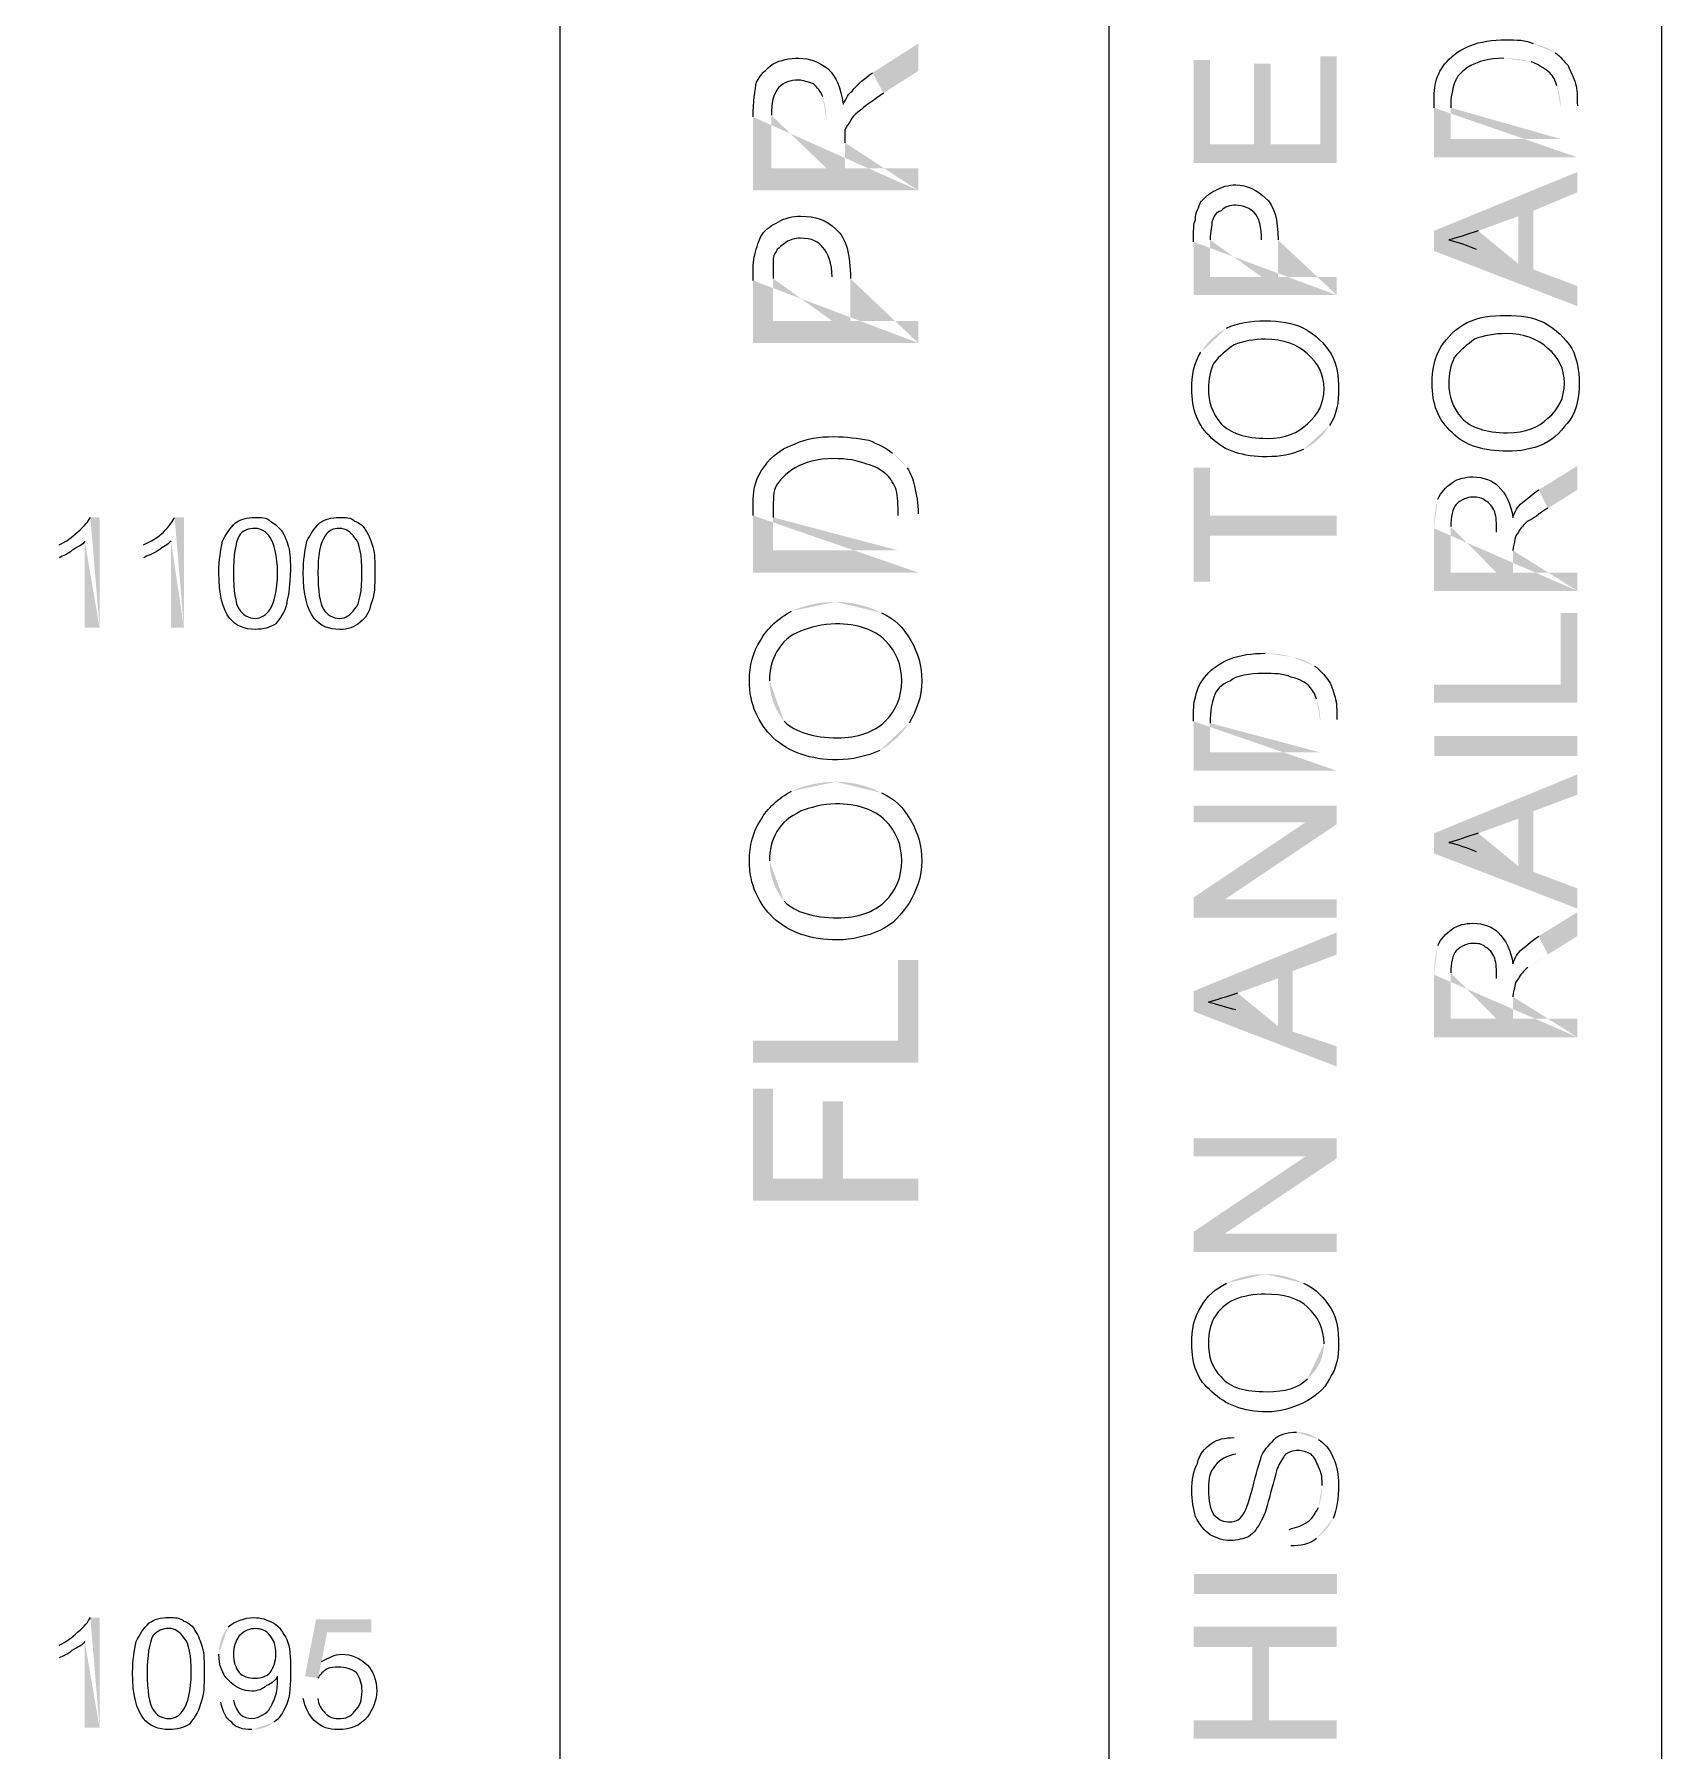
# Model space of a CAD drawing. Header units: feet. Extents: x -88.4 to -52.7, y -30 to -2.4.
# Drawn here: x -54.964 to -53.485, y -6.774 to -5.214 of the extents above; entities that cross this region are included whole.
import ezdxf

# ---------------------------------------------------------------- set-up
doc = ezdxf.new("R2010")
doc.units = ezdxf.units.FT
doc.header["$LTSCALE"] = 0.3
doc.header["$MEASUREMENT"] = 0
doc.layers.add('PDF_Geometry', color=7, linetype='Continuous')
doc.layers.add('PDF_Solid Fills', color=7, linetype='Continuous')

msp = doc.modelspace()

# ---------------------------------------------------------------- hatches: boundary and pattern name
at = {"layer": 'PDF_Solid Fills', "transparency": 33554559}
h = msp.add_hatch(color=256, dxfattribs=at)
h.paths.add_polyline_path([(-54.1611, -5.3557), (-54.3112, -5.3557), (-54.3112, -5.2889)], flags=0)
h.paths.add_polyline_path([(-54.2027, -5.2488), (-54.1611, -5.2222), (-54.1611, -5.2472), (-54.1927, -5.2672)], flags=0)
h.paths.add_polyline_path([(-54.2277, -5.3123), (-54.2277, -5.3356), (-54.1611, -5.3356), (-54.1611, -5.3557)], flags=0)
h.paths.add_polyline_path([(-54.2444, -5.3356), (-54.2444, -5.2923)], flags=0)
h.paths.add_polyline_path([(-54.2444, -5.2923, 0.074499), (-54.2479, -5.2705)], flags=0)
h.paths.add_polyline_path([(-54.2945, -5.2873), (-54.2945, -5.3356), (-54.2444, -5.3356)], flags=0)
h = msp.add_hatch(color=256, dxfattribs=at)
h.paths.add_polyline_path([(-53.5621, -5.3256), (-53.6923, -5.3256), (-53.6923, -5.2805)], flags=0)
h.paths.add_polyline_path([(-53.5822, -5.2305, 0.098326), (-53.6022, -5.2222)], flags=0)
h.paths.add_polyline_path([(-53.5621, -5.2788), (-53.5621, -5.3256)], flags=0)
h.paths.add_polyline_path([(-53.5772, -5.3089), (-53.5772, -5.2805)], flags=0)
h.paths.add_polyline_path([(-53.5772, -5.2805, 0.082095), (-53.5806, -5.2605)], flags=0)
h.paths.add_polyline_path([(-53.6039, -5.2388, 0.062753), (-53.6289, -5.2355)], flags=0)
h.paths.add_polyline_path([(-53.6772, -5.2805), (-53.6772, -5.3089), (-53.5772, -5.3089)], flags=0)
for points in [[(-53.7807, -5.3306), (-53.9109, -5.3306), (-53.9109, -5.2372), (-53.8958, -5.2372), (-53.8958, -5.3139), (-53.8558, -5.3139), (-53.8558, -5.2405), (-53.8408, -5.2405), (-53.8408, -5.3139), (-53.7957, -5.3139), (-53.7957, -5.2338), (-53.7807, -5.2338)], [(-53.7807, -5.6695), (-53.8958, -5.6695), (-53.8958, -5.7112), (-53.9109, -5.7112), (-53.9109, -5.6077), (-53.8958, -5.6077), (-53.8958, -5.6511), (-53.7807, -5.6511)], [(-53.5621, -5.8213), (-53.6923, -5.8213), (-53.6923, -5.8047), (-53.5772, -5.8047), (-53.5772, -5.7396), (-53.5621, -5.7396)], [(-53.7807, -6.0167), (-53.9109, -6.0167), (-53.9109, -5.9983), (-53.8091, -5.9299), (-53.9109, -5.9299), (-53.9109, -5.9149), (-53.7807, -5.9149), (-53.7807, -5.9316), (-53.8824, -6), (-53.7807, -6)], [(-54.1611, -6.1485), (-54.3112, -6.1485), (-54.3112, -6.1285), (-54.1794, -6.1285), (-54.1794, -6.0551), (-54.1611, -6.0551)], [(-54.1611, -6.2737), (-54.3112, -6.2737), (-54.3112, -6.172), (-54.2929, -6.172), (-54.2929, -6.2537), (-54.2479, -6.2537), (-54.2479, -6.1836), (-54.2294, -6.1836), (-54.2294, -6.2537), (-54.1611, -6.2537)], [(-53.7807, -6.3205), (-53.9109, -6.3205), (-53.9109, -6.3021), (-53.8091, -6.2336), (-53.9109, -6.2336), (-53.9109, -6.217), (-53.7807, -6.217), (-53.7807, -6.2353), (-53.8824, -6.3037), (-53.7807, -6.3037)], [(-53.7807, -6.7628), (-53.9109, -6.7628), (-53.9109, -6.7461), (-53.8574, -6.7461), (-53.8574, -6.6794), (-53.9109, -6.6794), (-53.9109, -6.661), (-53.7807, -6.661), (-53.7807, -6.6794), (-53.8424, -6.6794), (-53.8424, -6.7461), (-53.7807, -6.7461)]]:
    msp.add_hatch(color=256, dxfattribs=at).paths.add_polyline_path(points)
h = msp.add_hatch(color=256, dxfattribs=at)
h.paths.add_polyline_path([(-53.5621, -5.4608), (-53.6923, -5.4107), (-53.6923, -5.3924), (-53.5621, -5.3389), (-53.5621, -5.3574), (-53.6022, -5.3741), (-53.6022, -5.4275), (-53.5621, -5.4425)], flags=0)
h.paths.add_polyline_path([(-53.6156, -5.4225), (-53.6156, -5.3791), (-53.6522, -5.3924)], flags=0)
h.paths.add_polyline_path([(-53.6539, -5.4091), (-53.6156, -5.4225)], flags=0)
h = msp.add_hatch(color=256, dxfattribs=at)
h.paths.add_polyline_path([(-53.7807, -5.4508), (-53.9109, -5.4508), (-53.9109, -5.4024)], flags=0)
h.paths.add_polyline_path([(-53.8341, -5.4007), (-53.8341, -5.4342), (-53.7807, -5.4342), (-53.7807, -5.4508)], flags=0)
h.paths.add_polyline_path([(-53.8491, -5.4342), (-53.8491, -5.4007)], flags=0)
h.paths.add_polyline_path([(-53.8958, -5.4007), (-53.8958, -5.4342), (-53.8491, -5.4342)], flags=0)
h = msp.add_hatch(color=256, dxfattribs=at)
h.paths.add_polyline_path([(-54.1611, -5.4943), (-54.3112, -5.4943), (-54.3112, -5.4375)], flags=0)
h.paths.add_polyline_path([(-54.2227, -5.4358), (-54.2227, -5.4742), (-54.1611, -5.4742), (-54.1611, -5.4943)], flags=0)
h.paths.add_polyline_path([(-54.2394, -5.4742), (-54.2394, -5.4342)], flags=0)
h.paths.add_polyline_path([(-54.2929, -5.4358), (-54.2929, -5.4742), (-54.2394, -5.4742)], flags=0)
h = msp.add_hatch(color=256, dxfattribs=at)
h.paths.add_polyline_path([(-53.8808, -5.4808, 0.137586), (-53.9041, -5.5026)], flags=0)
h.paths.add_polyline_path([(-53.8108, -5.591, 0.137416), (-53.7873, -5.5694)], flags=0)
h = msp.add_hatch(color=256, dxfattribs=at)
h.paths.add_polyline_path([(-54.1611, -5.7029), (-54.3112, -5.7029), (-54.3112, -5.6511)], flags=0)
h.paths.add_polyline_path([(-54.1711, -5.6077, 0.09375), (-54.1844, -5.5944)], flags=0)
h.paths.add_polyline_path([(-54.1611, -5.6495), (-54.1611, -5.7029)], flags=0)
h.paths.add_polyline_path([(-54.1794, -5.6828), (-54.1794, -5.6511)], flags=0)
h.paths.add_polyline_path([(-54.2929, -5.6528), (-54.2929, -5.6828), (-54.1794, -5.6828)], flags=0)
h = msp.add_hatch(color=256, dxfattribs=at)
h.paths.add_polyline_path([(-53.5621, -5.7196), (-53.6923, -5.7196), (-53.6923, -5.6628)], flags=0)
h.paths.add_polyline_path([(-53.689, -5.6361, 0.064594), (-53.6923, -5.6628)], flags=0)
h.paths.add_polyline_path([(-53.5972, -5.6278), (-53.5621, -5.606), (-53.5621, -5.6278), (-53.5889, -5.6445)], flags=0)
h.paths.add_polyline_path([(-53.6206, -5.6828), (-53.6206, -5.7029), (-53.5621, -5.7029), (-53.5621, -5.7196)], flags=0)
h.paths.add_polyline_path([(-53.6356, -5.7029), (-53.6356, -5.6661)], flags=0)
h.paths.add_polyline_path([(-53.6772, -5.6611), (-53.6772, -5.7029), (-53.6356, -5.7029)], flags=0)
h = msp.add_hatch(color=256, dxfattribs=at)
h.paths.add_polyline_path([(-54.905, -5.7529), (-54.9185, -5.7529), (-54.9185, -5.6745)], flags=0)
h.paths.add_polyline_path([(-54.9418, -5.6895), (-54.9418, -5.6778)], flags=0)
h.paths.add_polyline_path([(-54.9134, -5.6528), (-54.905, -5.6528), (-54.905, -5.7529)], flags=0)
h = msp.add_hatch(color=256, dxfattribs=at)
h.paths.add_polyline_path([(-54.8284, -5.7529), (-54.8401, -5.7529), (-54.8401, -5.6745)], flags=0)
h.paths.add_polyline_path([(-54.8651, -5.6895), (-54.8651, -5.6778)], flags=0)
h.paths.add_polyline_path([(-54.8368, -5.6528), (-54.8284, -5.6528), (-54.8284, -5.7529)], flags=0)
h = msp.add_hatch(color=256, dxfattribs=at)
h.paths.add_polyline_path([(-54.2361, -5.7296, 0.102629), (-54.2762, -5.7379)], flags=0)
h.paths.add_polyline_path([(-54.1944, -5.7396, 0.120272), (-54.2361, -5.7296)], flags=0)
h.paths.add_polyline_path([(-54.1961, -5.8648, 0.120156), (-54.1694, -5.8398)], flags=0)
h.paths.add_polyline_path([(-54.2962, -5.8013, 0.17133), (-54.2829, -5.8381)], flags=0)
h = msp.add_hatch(color=256, dxfattribs=at)
h.paths.add_polyline_path([(-53.7807, -5.8831), (-53.9109, -5.8831), (-53.9109, -5.8381)], flags=0)
h.paths.add_polyline_path([(-53.8208, -5.7797, 0.062753), (-53.8458, -5.7763)], flags=0)
h.paths.add_polyline_path([(-53.8008, -5.788, 0.098326), (-53.8208, -5.7797)], flags=0)
h.paths.add_polyline_path([(-53.7807, -5.8364), (-53.7807, -5.8831)], flags=0)
h.paths.add_polyline_path([(-53.7957, -5.8664), (-53.7957, -5.8381)], flags=0)
h.paths.add_polyline_path([(-53.7957, -5.8381, 0.082064), (-53.7991, -5.818)], flags=0)
h.paths.add_polyline_path([(-53.8958, -5.8398), (-53.8958, -5.8664), (-53.7957, -5.8664)], flags=0)
h = msp.add_hatch(color=256, dxfattribs=at)
h.paths.add_polyline_path([(-54.2361, -5.8931, 0.104546), (-54.2762, -5.9016)], flags=0)
h.paths.add_polyline_path([(-54.1944, -5.9032, 0.121977), (-54.2361, -5.8931)], flags=0)
h.paths.add_polyline_path([(-54.2962, -5.9649, 0.172699), (-54.2829, -6.0017)], flags=0)
h = msp.add_hatch(color=256, dxfattribs=at)
h.paths.add_polyline_path([(-53.5621, -6.0083), (-53.6923, -5.9582), (-53.6923, -5.9399), (-53.5621, -5.8864), (-53.5621, -5.9048), (-53.6022, -5.9199), (-53.6022, -5.9749), (-53.5621, -5.99)], flags=0)
h.paths.add_polyline_path([(-53.6156, -5.9699), (-53.6156, -5.9266), (-53.6522, -5.9399)], flags=0)
h.paths.add_polyline_path([(-53.6539, -5.9566), (-53.6156, -5.9699)], flags=0)
h = msp.add_hatch(color=256, dxfattribs=at)
h.paths.add_polyline_path([(-53.5621, -6.1252), (-53.6923, -6.1252), (-53.6923, -6.0684)], flags=0)
h.paths.add_polyline_path([(-53.689, -6.0418, 0.064594), (-53.6923, -6.0684)], flags=0)
h.paths.add_polyline_path([(-53.5972, -6.0333), (-53.5621, -6.0117), (-53.5621, -6.0333), (-53.5889, -6.0501)], flags=0)
h.paths.add_polyline_path([(-53.5889, -6.0501, 0.013456), (-53.6072, -6.0618)], flags=0)
h.paths.add_polyline_path([(-53.6206, -6.0884), (-53.6206, -6.1085), (-53.5621, -6.1085), (-53.5621, -6.1252)], flags=0)
h.paths.add_polyline_path([(-53.6356, -6.1085), (-53.6356, -6.0718)], flags=0)
h.paths.add_polyline_path([(-53.6772, -6.0668), (-53.6772, -6.1085), (-53.6356, -6.1085)], flags=0)
h = msp.add_hatch(color=256, dxfattribs=at)
h.paths.add_polyline_path([(-53.7807, -6.1519), (-53.9109, -6.1018), (-53.9109, -6.0834), (-53.7807, -6.03), (-53.7807, -6.0501), (-53.8208, -6.0651), (-53.8208, -6.1202), (-53.7807, -6.1335)], flags=0)
h.paths.add_polyline_path([(-53.8341, -6.1152), (-53.8341, -6.0718), (-53.8708, -6.0851)], flags=0)
h.paths.add_polyline_path([(-53.8724, -6.1001), (-53.8341, -6.1152)], flags=0)
h = msp.add_hatch(color=256, dxfattribs=at)
h.paths.add_polyline_path([(-53.8458, -6.3405, 0.117709), (-53.8808, -6.3488)], flags=0)
h.paths.add_polyline_path([(-53.8108, -6.3488, 0.117709), (-53.8458, -6.3405)], flags=0)
h.paths.add_polyline_path([(-53.8074, -6.4356, 0.223787), (-53.7923, -6.4039)], flags=0)
h = msp.add_hatch(color=256, dxfattribs=at)
h.paths.add_polyline_path([(-53.8224, -6.5876), (-53.8241, -6.5725)], flags=0)
h.paths.add_polyline_path([(-53.7974, -6.5525, 0.086413), (-53.794, -6.5325)], flags=0)
h.paths.add_polyline_path([(-53.8741, -6.4891), (-53.8724, -6.5041)], flags=0)
h.paths.add_polyline_path([(-53.7974, -6.4907, 0.169271), (-53.8174, -6.4841)], flags=0)
h.paths.add_polyline_path([(-53.7991, -6.5809, 0.114939), (-53.784, -6.5625)], flags=0)
h = msp.add_hatch(color=256, dxfattribs=at)
h.paths.add_polyline_path([(-54.905, -6.7528), (-54.9185, -6.7528), (-54.9185, -6.6744)], flags=0)
h.paths.add_polyline_path([(-54.9418, -6.6894), (-54.9418, -6.6777)], flags=0)
h.paths.add_polyline_path([(-54.9134, -6.6527), (-54.905, -6.6527), (-54.905, -6.7528)], flags=0)
h = msp.add_hatch(color=256, dxfattribs=at)
h.paths.add_polyline_path([(-54.7199, -6.7261), (-54.7066, -6.7261)], flags=0)
h.paths.add_polyline_path([(-54.7066, -6.7077), (-54.7183, -6.706), (-54.7083, -6.6544), (-54.6582, -6.6544), (-54.6582, -6.666), (-54.6983, -6.666), (-54.7033, -6.6927)], flags=0)
h = msp.add_hatch(color=256, dxfattribs=at)
h.paths.add_polyline_path([(-54.7949, -6.7295), (-54.7833, -6.7278)], flags=0)
h.paths.add_polyline_path([(-54.7883, -6.661, 0.165326), (-54.7966, -6.686)], flags=0)
h.paths.add_polyline_path([(-54.7666, -6.7545, 0.169271), (-54.7466, -6.7478)], flags=0)

# ---------------------------------------------------------------- linework, layer by layer
at = {"layer": 'PDF_Geometry', "lineweight": 25}
msp.add_lwpolyline([(-68.9998, -12.4632), (-68.9998, -2.4479), (-53.4855, -2.4479), (-53.4855, -12.4632)], close=True, dxfattribs=at)
for points in [[(-54.4864, -12.4632), (-54.4864, -2.4479)], [(-53.9875, -8.3069), (-53.9875, -2.4479)]]:
    msp.add_lwpolyline(points, dxfattribs=at)
msp.add_lwpolyline([(-54.7349, -5.7312, 0.059811), (-54.7316, -5.7029)], format="xyb", dxfattribs=at)
for points in [[(-53.6806, -5.2388), (-53.6756, -5.2322), (-53.6672, -5.2272), (-53.6589, -5.2238)], [(-53.6589, -5.2238), (-53.6506, -5.2205), (-53.6389, -5.2188), (-53.6272, -5.2188)], [(-53.6272, -5.2188), (-53.6172, -5.2188), (-53.6089, -5.2188), (-53.6022, -5.2222)], [(-54.3079, -5.2572), (-54.3045, -5.2505), (-54.2995, -5.2455), (-54.2929, -5.2405)], [(-54.2929, -5.2405), (-54.2862, -5.2372), (-54.2779, -5.2355), (-54.2695, -5.2355)], [(-54.2695, -5.2355), (-54.2595, -5.2355), (-54.2512, -5.2388), (-54.2427, -5.2455)], [(-53.6907, -5.2572), (-53.689, -5.2505), (-53.6857, -5.2438), (-53.6806, -5.2388)], [(-53.6289, -5.2355), (-53.6422, -5.2355), (-53.6522, -5.2388), (-53.6589, -5.2422)], [(-53.5872, -5.2488), (-53.5906, -5.2455), (-53.5956, -5.2422), (-53.6039, -5.2388)], [(-53.5822, -5.2305), (-53.5772, -5.2338), (-53.5739, -5.2388), (-53.5705, -5.2422)], [(-54.2695, -5.2555), (-54.2779, -5.2555), (-54.2829, -5.2572), (-54.2879, -5.2622)], [(-54.2562, -5.2588), (-54.2612, -5.2572), (-54.2662, -5.2555), (-54.2695, -5.2555)], [(-54.2427, -5.2455), (-54.2361, -5.2522), (-54.2311, -5.2622), (-54.2294, -5.2772)], [(-54.2211, -5.2655), (-54.2161, -5.2588), (-54.2094, -5.2538), (-54.2027, -5.2488)], [(-53.6589, -5.2422), (-53.6672, -5.2472), (-53.6722, -5.2522), (-53.6739, -5.2588)], [(-53.5806, -5.2605), (-53.5822, -5.2555), (-53.5839, -5.2522), (-53.5872, -5.2488)], [(-53.5705, -5.2422), (-53.5688, -5.2472), (-53.5655, -5.2522), (-53.5638, -5.2588)], [(-54.3112, -5.2889), (-54.3112, -5.2755), (-54.3095, -5.2638), (-54.3079, -5.2572)], [(-54.2879, -5.2622), (-54.2929, -5.2688), (-54.2945, -5.2755), (-54.2945, -5.2873)], [(-54.2479, -5.2705), (-54.2495, -5.2655), (-54.2529, -5.2622), (-54.2562, -5.2588)], [(-54.2294, -5.2772), (-54.2261, -5.2722), (-54.2244, -5.2672), (-54.2211, -5.2655)], [(-54.1927, -5.2672), (-54.2011, -5.2738), (-54.2078, -5.2772), (-54.2127, -5.2822)], [(-53.6923, -5.2805), (-53.6923, -5.2705), (-53.6923, -5.2638), (-53.6907, -5.2572)], [(-53.6739, -5.2588), (-53.6756, -5.2638), (-53.6772, -5.2705), (-53.6772, -5.2805)], [(-53.5638, -5.2588), (-53.5621, -5.2638), (-53.5621, -5.2705), (-53.5621, -5.2788)], [(-54.2127, -5.2822), (-54.2177, -5.2856), (-54.2211, -5.2889), (-54.2227, -5.2923)], [(-54.2227, -5.2923), (-54.2244, -5.2956), (-54.2261, -5.2973), (-54.2277, -5.3006)], [(-54.2277, -5.3006), (-54.2277, -5.3039), (-54.2277, -5.3073), (-54.2277, -5.3123)], [(-53.9092, -5.3824), (-53.9092, -5.3757), (-53.9058, -5.3707), (-53.9041, -5.3657)], [(-53.9041, -5.3657), (-53.9008, -5.3624), (-53.8958, -5.3574), (-53.8908, -5.3557)], [(-53.8908, -5.3557), (-53.8858, -5.3524), (-53.8791, -5.3506), (-53.8724, -5.3506)], [(-53.8724, -5.3506), (-53.8624, -5.3506), (-53.8524, -5.3557), (-53.8458, -5.3624)], [(-53.8458, -5.3624), (-53.8374, -5.3691), (-53.8341, -5.3824), (-53.8341, -5.4007)], [(-54.2879, -5.3841), (-54.2829, -5.3807), (-54.2745, -5.3791), (-54.2679, -5.3791)], [(-54.2679, -5.3791), (-54.2545, -5.3791), (-54.2444, -5.3824), (-54.2361, -5.3907)], [(-53.8858, -5.3741), (-53.8908, -5.3757), (-53.8924, -5.3791), (-53.8941, -5.3841)], [(-53.8724, -5.3691), (-53.8774, -5.3691), (-53.8824, -5.3707), (-53.8858, -5.3741)], [(-53.8558, -5.3757), (-53.8591, -5.3724), (-53.8658, -5.3691), (-53.8724, -5.3691)], [(-53.8491, -5.4007), (-53.8491, -5.3891), (-53.8508, -5.3807), (-53.8558, -5.3757)], [(-54.3095, -5.4141), (-54.3079, -5.4074), (-54.3062, -5.4007), (-54.3029, -5.3957)], [(-54.3029, -5.3957), (-54.2995, -5.3907), (-54.2945, -5.3874), (-54.2879, -5.3841)], [(-54.2361, -5.3907), (-54.2261, -5.3991), (-54.2227, -5.4141), (-54.2227, -5.4358)], [(-53.9109, -5.4024), (-53.9109, -5.3924), (-53.9109, -5.3857), (-53.9092, -5.3824)], [(-53.8941, -5.3841), (-53.8941, -5.3874), (-53.8958, -5.3924), (-53.8958, -5.4007)], [(-53.6522, -5.3924), (-53.6622, -5.3957), (-53.6722, -5.3991), (-53.6789, -5.4007)], [(-54.2829, -5.4041), (-54.2879, -5.4074), (-54.2912, -5.4107), (-54.2929, -5.4174)], [(-54.2679, -5.3991), (-54.2729, -5.3991), (-54.2795, -5.4007), (-54.2829, -5.4041)], [(-54.2479, -5.4074), (-54.2512, -5.4024), (-54.2579, -5.3991), (-54.2679, -5.3991)], [(-54.2394, -5.4342), (-54.2394, -5.4225), (-54.2427, -5.4124), (-54.2479, -5.4074)], [(-53.6789, -5.4007), (-53.6706, -5.4024), (-53.6622, -5.4057), (-53.6539, -5.4091)], [(-54.3112, -5.4375), (-54.3112, -5.4275), (-54.3112, -5.4191), (-54.3095, -5.4141)], [(-54.2929, -5.4174), (-54.2929, -5.4208), (-54.2929, -5.4258), (-54.2929, -5.4358)], [(-53.8808, -5.4808), (-53.8708, -5.4758), (-53.8591, -5.4742), (-53.8458, -5.4742)], [(-53.8458, -5.4742), (-53.8324, -5.4742), (-53.8208, -5.4758), (-53.8108, -5.4808)], [(-53.6622, -5.4758), (-53.6522, -5.4708), (-53.6406, -5.4692), (-53.6272, -5.4692)], [(-53.6272, -5.4692), (-53.6139, -5.4692), (-53.6022, -5.4708), (-53.5922, -5.4758)], [(-53.8108, -5.4808), (-53.7991, -5.4875), (-53.7923, -5.4943), (-53.7857, -5.5043)], [(-53.6857, -5.4976), (-53.6806, -5.4893), (-53.6722, -5.4808), (-53.6622, -5.4758)], [(-53.6272, -5.4858), (-53.6372, -5.4858), (-53.6472, -5.4875), (-53.6556, -5.4909)], [(-53.5889, -5.4993), (-53.5972, -5.4909), (-53.6106, -5.4858), (-53.6272, -5.4858)], [(-53.5922, -5.4758), (-53.5806, -5.4825), (-53.5739, -5.4893), (-53.5671, -5.4993)], [(-53.9125, -5.5359), (-53.9125, -5.5243), (-53.9109, -5.5126), (-53.9041, -5.5026)], [(-53.8741, -5.4959), (-53.8808, -5.5009), (-53.8874, -5.5059), (-53.8924, -5.5126)], [(-53.8458, -5.4909), (-53.8558, -5.4909), (-53.8658, -5.4926), (-53.8741, -5.4959)], [(-53.8074, -5.5043), (-53.8158, -5.4959), (-53.8291, -5.4909), (-53.8458, -5.4909)], [(-53.7923, -5.5359), (-53.7923, -5.5226), (-53.7974, -5.5126), (-53.8074, -5.5043)], [(-53.7857, -5.5043), (-53.7807, -5.5143), (-53.779, -5.5243), (-53.779, -5.5359)], [(-53.694, -5.5309), (-53.694, -5.5193), (-53.6923, -5.5076), (-53.6857, -5.4976)], [(-53.6556, -5.4909), (-53.6622, -5.4959), (-53.6689, -5.5009), (-53.6739, -5.5076)], [(-53.5739, -5.5309), (-53.5739, -5.5176), (-53.5789, -5.5076), (-53.5889, -5.4993)], [(-53.5671, -5.4993), (-53.5621, -5.5093), (-53.5605, -5.5193), (-53.5605, -5.5309)], [(-53.8924, -5.5126), (-53.8958, -5.5193), (-53.8974, -5.5276), (-53.8974, -5.5359)], [(-53.6739, -5.5076), (-53.6772, -5.5143), (-53.6789, -5.5226), (-53.6789, -5.5309)], [(-53.8941, -5.581), (-53.9074, -5.5694), (-53.9125, -5.5543), (-53.9125, -5.5359)], [(-53.8974, -5.5359), (-53.8974, -5.5476), (-53.8941, -5.5577), (-53.8858, -5.5677)], [(-53.8074, -5.5677), (-53.7974, -5.5594), (-53.7923, -5.5493), (-53.7923, -5.5359)], [(-53.779, -5.5359), (-53.779, -5.5476), (-53.7807, -5.5594), (-53.7873, -5.5694)], [(-53.6756, -5.576), (-53.689, -5.5644), (-53.694, -5.5493), (-53.694, -5.5309)], [(-53.6789, -5.5309), (-53.6789, -5.5426), (-53.6756, -5.5526), (-53.6672, -5.5627)], [(-53.5889, -5.5627), (-53.5789, -5.5543), (-53.5739, -5.5443), (-53.5739, -5.5309)], [(-53.5605, -5.5309), (-53.5605, -5.5426), (-53.5621, -5.5543), (-53.5688, -5.5644)], [(-53.8858, -5.5677), (-53.8774, -5.576), (-53.8641, -5.581), (-53.8441, -5.581)], [(-53.8441, -5.581), (-53.8274, -5.581), (-53.8158, -5.576), (-53.8074, -5.5677)], [(-53.6672, -5.5627), (-53.6589, -5.571), (-53.6456, -5.576), (-53.6256, -5.576)], [(-53.6256, -5.576), (-53.6089, -5.576), (-53.5972, -5.571), (-53.5889, -5.5627)], [(-53.5688, -5.5644), (-53.5756, -5.5727), (-53.5822, -5.581), (-53.5922, -5.586)], [(-54.2729, -5.586), (-54.2629, -5.581), (-54.2512, -5.5794), (-54.2377, -5.5794)], [(-54.2377, -5.5794), (-54.2261, -5.5794), (-54.2161, -5.581), (-54.2061, -5.5827)], [(-54.2061, -5.5827), (-54.1977, -5.586), (-54.1911, -5.5894), (-54.1844, -5.5944)], [(-53.8441, -5.5977), (-53.8658, -5.5977), (-53.8824, -5.5927), (-53.8941, -5.581)], [(-53.6256, -5.5927), (-53.6472, -5.5927), (-53.6639, -5.5877), (-53.6756, -5.576)], [(-54.2979, -5.6027), (-54.2912, -5.5944), (-54.2829, -5.5894), (-54.2729, -5.586)], [(-54.2377, -5.5994), (-54.2529, -5.5994), (-54.2645, -5.6027), (-54.2729, -5.6077)], [(-54.2078, -5.6044), (-54.2161, -5.601), (-54.2261, -5.5994), (-54.2377, -5.5994)], [(-53.8108, -5.591), (-53.8224, -5.596), (-53.8324, -5.5977), (-53.8441, -5.5977)], [(-53.5922, -5.586), (-53.6039, -5.591), (-53.6139, -5.5927), (-53.6256, -5.5927)], [(-54.3095, -5.6244), (-54.3079, -5.616), (-54.3029, -5.6094), (-54.2979, -5.6027)], [(-54.2729, -5.6077), (-54.2812, -5.6127), (-54.2879, -5.6194), (-54.2912, -5.6261)], [(-54.1894, -5.6144), (-54.1944, -5.6094), (-54.2011, -5.606), (-54.2078, -5.6044)], [(-54.1811, -5.6278), (-54.1828, -5.6227), (-54.1861, -5.6177), (-54.1894, -5.6144)], [(-54.1711, -5.6077), (-54.1678, -5.6127), (-54.1661, -5.6177), (-54.1644, -5.6244)], [(-54.3112, -5.6511), (-54.3112, -5.6395), (-54.3112, -5.6311), (-54.3095, -5.6244)], [(-54.2912, -5.6261), (-54.2929, -5.6311), (-54.2929, -5.6395), (-54.2929, -5.6528)], [(-54.1794, -5.6511), (-54.1794, -5.6411), (-54.1794, -5.6345), (-54.1811, -5.6278)], [(-54.1644, -5.6244), (-54.1628, -5.6328), (-54.1611, -5.6395), (-54.1611, -5.6495)], [(-53.689, -5.6361), (-53.6857, -5.6295), (-53.6822, -5.6261), (-53.6756, -5.621)], [(-53.6756, -5.621), (-53.6706, -5.6177), (-53.6639, -5.616), (-53.6572, -5.616)], [(-53.6572, -5.616), (-53.6472, -5.616), (-53.6389, -5.6194), (-53.6339, -5.6244)], [(-53.6339, -5.6244), (-53.6272, -5.6311), (-53.6222, -5.6411), (-53.6206, -5.6528)], [(-53.6156, -5.6428), (-53.6106, -5.6378), (-53.6039, -5.6328), (-53.5972, -5.6278)], [(-53.6722, -5.6411), (-53.6756, -5.6445), (-53.6772, -5.6528), (-53.6772, -5.6611)], [(-53.6572, -5.6345), (-53.6622, -5.6345), (-53.6672, -5.6361), (-53.6722, -5.6411)], [(-53.6456, -5.6378), (-53.6489, -5.6345), (-53.6522, -5.6345), (-53.6572, -5.6345)], [(-53.6372, -5.6478), (-53.6389, -5.6428), (-53.6422, -5.6395), (-53.6456, -5.6378)], [(-53.6206, -5.6528), (-53.6189, -5.6478), (-53.6172, -5.6445), (-53.6156, -5.6428)], [(-53.5889, -5.6445), (-53.5972, -5.6495), (-53.6022, -5.6545), (-53.6072, -5.6561)], [(-54.9251, -5.6661), (-54.9185, -5.6611), (-54.915, -5.6561), (-54.9134, -5.6528)], [(-54.8468, -5.6661), (-54.8418, -5.6611), (-54.8385, -5.6561), (-54.8368, -5.6528)], [(-54.7933, -5.6745), (-54.7899, -5.6678), (-54.7866, -5.6628), (-54.7816, -5.6578)], [(-54.7816, -5.6578), (-54.7766, -5.6545), (-54.7716, -5.6528), (-54.7633, -5.6528)], [(-54.7633, -5.6528), (-54.7583, -5.6528), (-54.7533, -5.6528), (-54.7499, -5.6561)], [(-54.7499, -5.6561), (-54.7466, -5.6578), (-54.7433, -5.6611), (-54.7399, -5.6645)], [(-54.7166, -5.6745), (-54.7133, -5.6678), (-54.7099, -5.6628), (-54.7049, -5.6578)], [(-54.7049, -5.6578), (-54.6999, -5.6545), (-54.6949, -5.6528), (-54.6866, -5.6528)], [(-54.6866, -5.6528), (-54.6816, -5.6528), (-54.6766, -5.6528), (-54.6733, -5.6561)], [(-54.6733, -5.6561), (-54.6683, -5.6578), (-54.6649, -5.6611), (-54.6633, -5.6645)], [(-53.6356, -5.6661), (-53.6356, -5.6578), (-53.6356, -5.6528), (-53.6372, -5.6478)], [(-53.6072, -5.6561), (-53.6106, -5.6595), (-53.6139, -5.6628), (-53.6156, -5.6661)], [(-54.9418, -5.6778), (-54.9351, -5.6745), (-54.9301, -5.6711), (-54.9251, -5.6661)], [(-54.9185, -5.6745), (-54.9201, -5.6778), (-54.9251, -5.6795), (-54.9301, -5.6828)], [(-54.8651, -5.6778), (-54.8585, -5.6745), (-54.8518, -5.6711), (-54.8468, -5.6661)], [(-54.8401, -5.6745), (-54.8435, -5.6778), (-54.8468, -5.6795), (-54.8518, -5.6828)], [(-54.7966, -5.7029), (-54.7966, -5.6911), (-54.7949, -5.6828), (-54.7933, -5.6745)], [(-54.7783, -5.6695), (-54.7816, -5.6761), (-54.7833, -5.6878), (-54.7833, -5.7029)], [(-54.7633, -5.6628), (-54.7699, -5.6628), (-54.7749, -5.6645), (-54.7783, -5.6695)], [(-54.7499, -5.6711), (-54.7533, -5.6661), (-54.7583, -5.6628), (-54.7633, -5.6628)], [(-54.7433, -5.7029), (-54.7433, -5.6878), (-54.7466, -5.6761), (-54.7499, -5.6711)], [(-54.7399, -5.6645), (-54.7366, -5.6695), (-54.7349, -5.6745), (-54.7333, -5.6795)], [(-54.7199, -5.7029), (-54.7199, -5.6912), (-54.7183, -5.6829), (-54.7166, -5.6745)], [(-54.6999, -5.6695), (-54.7049, -5.6761), (-54.7066, -5.6879), (-54.7066, -5.7029)], [(-54.6866, -5.6628), (-54.6933, -5.6628), (-54.6966, -5.6645), (-54.6999, -5.6695)], [(-54.6733, -5.6711), (-54.6766, -5.6661), (-54.6816, -5.6628), (-54.6866, -5.6628)], [(-54.6666, -5.7029), (-54.6666, -5.6879), (-54.6683, -5.6761), (-54.6733, -5.6711)], [(-54.6633, -5.6645), (-54.6599, -5.6695), (-54.6583, -5.6745), (-54.6566, -5.6796)], [(-53.6189, -5.6728), (-53.6189, -5.6761), (-53.6206, -5.6795), (-53.6206, -5.6828)], [(-53.6156, -5.6661), (-53.6172, -5.6678), (-53.6189, -5.6711), (-53.6189, -5.6728)], [(-54.9301, -5.6828), (-54.9335, -5.6861), (-54.9385, -5.6878), (-54.9418, -5.6895)], [(-54.8518, -5.6828), (-54.8568, -5.6861), (-54.8618, -5.6878), (-54.8651, -5.6895)], [(-54.7333, -5.6795), (-54.7316, -5.6861), (-54.7316, -5.6928), (-54.7316, -5.7029)], [(-54.6566, -5.6796), (-54.6549, -5.6862), (-54.6549, -5.6929), (-54.6549, -5.7029)], [(-54.7866, -5.7446), (-54.7933, -5.7362), (-54.7966, -5.7229), (-54.7966, -5.7029)], [(-54.7833, -5.7029), (-54.7833, -5.7196), (-54.7816, -5.7312), (-54.7783, -5.7362)], [(-54.7499, -5.7362), (-54.7466, -5.7312), (-54.7433, -5.7196), (-54.7433, -5.7029)], [(-54.7099, -5.7446), (-54.7166, -5.7362), (-54.7199, -5.7229), (-54.7199, -5.7029)], [(-54.7066, -5.7029), (-54.7066, -5.7196), (-54.7049, -5.7312), (-54.7016, -5.7362)], [(-54.6733, -5.7362), (-54.6683, -5.7312), (-54.6666, -5.7196), (-54.6666, -5.7029)], [(-54.6549, -5.7029), (-54.6549, -5.7146), (-54.6549, -5.7246), (-54.6583, -5.7312)], [(-54.7783, -5.7362), (-54.7749, -5.7412), (-54.7699, -5.7446), (-54.7633, -5.7446)], [(-54.7633, -5.7446), (-54.7583, -5.7446), (-54.7533, -5.7412), (-54.7499, -5.7362)], [(-54.7349, -5.7312), (-54.7366, -5.7396), (-54.7416, -5.7446), (-54.7449, -5.7496)], [(-54.7016, -5.7362), (-54.6983, -5.7412), (-54.6933, -5.7446), (-54.6866, -5.7446)], [(-54.6866, -5.7446), (-54.6816, -5.7446), (-54.6766, -5.7412), (-54.6733, -5.7362)], [(-54.6583, -5.7312), (-54.6599, -5.7396), (-54.6633, -5.7446), (-54.6683, -5.748)], [(-54.3045, -5.7647), (-54.2979, -5.7529), (-54.2879, -5.7446), (-54.2762, -5.7379)], [(-54.1944, -5.7396), (-54.1828, -5.7446), (-54.1744, -5.7529), (-54.1678, -5.7647)], [(-54.7633, -5.7546), (-54.7733, -5.7546), (-54.7816, -5.7512), (-54.7866, -5.7446)], [(-54.7449, -5.7496), (-54.7499, -5.7529), (-54.7566, -5.7546), (-54.7633, -5.7546)], [(-54.6866, -5.7547), (-54.6966, -5.7547), (-54.7049, -5.7513), (-54.7099, -5.7446)], [(-54.6683, -5.748), (-54.6733, -5.753), (-54.6799, -5.7547), (-54.6866, -5.7547)], [(-54.2361, -5.7496), (-54.2479, -5.7496), (-54.2595, -5.7529), (-54.2679, -5.7562)], [(-54.1911, -5.7647), (-54.2011, -5.7546), (-54.2161, -5.7496), (-54.2361, -5.7496)], [(-54.3145, -5.8013), (-54.3145, -5.788), (-54.3112, -5.7747), (-54.3045, -5.7647)], [(-54.2679, -5.7562), (-54.2779, -5.7596), (-54.2845, -5.7663), (-54.2895, -5.7747)], [(-54.1761, -5.8013), (-54.1761, -5.7863), (-54.1811, -5.7747), (-54.1911, -5.7647)], [(-54.1678, -5.7647), (-54.1611, -5.7763), (-54.1578, -5.788), (-54.1578, -5.8013)], [(-54.2895, -5.7747), (-54.2945, -5.783), (-54.2962, -5.7913), (-54.2962, -5.8013)], [(-53.8991, -5.7963), (-53.8941, -5.7897), (-53.8858, -5.7847), (-53.8774, -5.7813)], [(-53.8774, -5.7813), (-53.8691, -5.778), (-53.8574, -5.7763), (-53.8458, -5.7763)], [(-54.2929, -5.8531), (-54.3062, -5.8398), (-54.3145, -5.823), (-54.3145, -5.8013)], [(-54.1911, -5.8381), (-54.1811, -5.828), (-54.1761, -5.8163), (-54.1761, -5.8013)], [(-54.1578, -5.8013), (-54.1578, -5.8163), (-54.1628, -5.828), (-54.1694, -5.8398)], [(-53.9092, -5.8163), (-53.9074, -5.808), (-53.9041, -5.8013), (-53.8991, -5.7963)], [(-53.8774, -5.8013), (-53.8858, -5.8047), (-53.8908, -5.8097), (-53.8924, -5.8163)], [(-53.8474, -5.7947), (-53.8608, -5.7947), (-53.8708, -5.7963), (-53.8774, -5.8013)], [(-53.8224, -5.798), (-53.8291, -5.7947), (-53.8374, -5.7947), (-53.8474, -5.7947)], [(-53.8058, -5.8063), (-53.8091, -5.803), (-53.8141, -5.7997), (-53.8224, -5.798)], [(-53.8008, -5.788), (-53.7957, -5.7913), (-53.7923, -5.7963), (-53.789, -5.7997)], [(-53.789, -5.7997), (-53.7857, -5.8047), (-53.784, -5.8097), (-53.7823, -5.8163)], [(-53.9109, -5.8381), (-53.9109, -5.828), (-53.9109, -5.8213), (-53.9092, -5.8163)], [(-53.8924, -5.8163), (-53.8941, -5.8213), (-53.8958, -5.828), (-53.8958, -5.8398)], [(-53.7991, -5.818), (-53.8008, -5.813), (-53.8024, -5.8097), (-53.8058, -5.8063)], [(-53.7823, -5.8163), (-53.7807, -5.8213), (-53.7807, -5.828), (-53.7807, -5.8364)], [(-54.2829, -5.8381), (-54.2729, -5.8481), (-54.2562, -5.8531), (-54.2344, -5.8531)], [(-54.2344, -5.8531), (-54.2161, -5.8531), (-54.2011, -5.8481), (-54.1911, -5.8381)], [(-54.2344, -5.8731), (-54.2595, -5.8731), (-54.2779, -5.8664), (-54.2929, -5.8531)], [(-54.1961, -5.8648), (-54.2078, -5.8698), (-54.2211, -5.8731), (-54.2344, -5.8731)], [(-54.3045, -5.9282), (-54.2979, -5.9166), (-54.2879, -5.9082), (-54.2762, -5.9016)], [(-54.1944, -5.9032), (-54.1828, -5.9082), (-54.1744, -5.9166), (-54.1678, -5.9282)], [(-54.2679, -5.9199), (-54.2779, -5.9249), (-54.2845, -5.9299), (-54.2895, -5.9382)], [(-54.2361, -5.9132), (-54.2479, -5.9132), (-54.2595, -5.9166), (-54.2679, -5.9199)], [(-54.1911, -5.9282), (-54.2011, -5.9182), (-54.2161, -5.9132), (-54.2361, -5.9132)], [(-54.3145, -5.9649), (-54.3145, -5.9516), (-54.3112, -5.9382), (-54.3045, -5.9282)], [(-54.2895, -5.9382), (-54.2945, -5.9466), (-54.2962, -5.9549), (-54.2962, -5.9649)], [(-54.1761, -5.9649), (-54.1761, -5.9499), (-54.1811, -5.9382), (-54.1911, -5.9282)], [(-54.1678, -5.9282), (-54.1611, -5.9399), (-54.1578, -5.9516), (-54.1578, -5.9649)], [(-53.6522, -5.9399), (-53.6622, -5.9432), (-53.6722, -5.9466), (-53.6789, -5.9482)], [(-53.6789, -5.9482), (-53.6706, -5.9499), (-53.6622, -5.9532), (-53.6539, -5.9566)], [(-54.2929, -6.0167), (-54.3062, -6.0033), (-54.3145, -5.9867), (-54.3145, -5.9649)], [(-54.1911, -6.0017), (-54.1811, -5.9917), (-54.1761, -5.98), (-54.1761, -5.9649)], [(-54.1578, -5.9649), (-54.1578, -5.98), (-54.1628, -5.9917), (-54.1694, -6.0033)], [(-54.2829, -6.0017), (-54.2729, -6.0117), (-54.2562, -6.0167), (-54.2344, -6.0167)], [(-54.2344, -6.0167), (-54.2161, -6.0167), (-54.2011, -6.0117), (-54.1911, -6.0017)], [(-54.1694, -6.0033), (-54.1761, -6.0133), (-54.1844, -6.0233), (-54.1961, -6.0283)], [(-54.2344, -6.0368), (-54.2595, -6.0368), (-54.2779, -6.03), (-54.2929, -6.0167)], [(-54.1961, -6.0283), (-54.2078, -6.0333), (-54.2211, -6.0368), (-54.2344, -6.0368)], [(-53.689, -6.0418), (-53.6857, -6.0351), (-53.6822, -6.0317), (-53.6756, -6.0267)], [(-53.6756, -6.0267), (-53.6706, -6.0233), (-53.6639, -6.0217), (-53.6572, -6.0217)], [(-53.6572, -6.0217), (-53.6472, -6.0217), (-53.6389, -6.025), (-53.6339, -6.03)], [(-53.6339, -6.03), (-53.6272, -6.0368), (-53.6222, -6.0468), (-53.6206, -6.0584)], [(-53.6156, -6.0484), (-53.6106, -6.0434), (-53.6039, -6.0384), (-53.5972, -6.0333)], [(-53.6722, -6.0468), (-53.6756, -6.0501), (-53.6772, -6.0584), (-53.6772, -6.0668)], [(-53.6572, -6.0401), (-53.6622, -6.0401), (-53.6672, -6.0418), (-53.6722, -6.0468)], [(-53.6456, -6.0434), (-53.6489, -6.0401), (-53.6522, -6.0401), (-53.6572, -6.0401)], [(-53.6372, -6.0534), (-53.6389, -6.0484), (-53.6422, -6.0451), (-53.6456, -6.0434)], [(-53.6206, -6.0584), (-53.6189, -6.0534), (-53.6172, -6.0501), (-53.6156, -6.0484)], [(-53.6356, -6.0718), (-53.6356, -6.0634), (-53.6356, -6.0584), (-53.6372, -6.0534)], [(-53.6072, -6.0618), (-53.6106, -6.0651), (-53.6139, -6.0684), (-53.6156, -6.0718)], [(-53.6189, -6.0784), (-53.6189, -6.0818), (-53.6206, -6.0834), (-53.6206, -6.0884)], [(-53.6156, -6.0718), (-53.6172, -6.0734), (-53.6189, -6.0768), (-53.6189, -6.0784)], [(-53.8708, -6.0851), (-53.8808, -6.0884), (-53.8908, -6.0918), (-53.8974, -6.0934)], [(-53.8974, -6.0934), (-53.8891, -6.0951), (-53.8808, -6.0984), (-53.8724, -6.1001)], [(-53.9041, -6.3705), (-53.8991, -6.3605), (-53.8908, -6.3538), (-53.8808, -6.3488)], [(-53.8741, -6.3638), (-53.8808, -6.3672), (-53.8874, -6.3722), (-53.8924, -6.3806)], [(-53.8458, -6.3588), (-53.8558, -6.3588), (-53.8658, -6.3605), (-53.8741, -6.3638)], [(-53.8074, -6.3705), (-53.8158, -6.3622), (-53.8291, -6.3588), (-53.8458, -6.3588)], [(-53.8108, -6.3488), (-53.7991, -6.3538), (-53.7923, -6.3622), (-53.7857, -6.3722)], [(-53.9125, -6.4039), (-53.9125, -6.3906), (-53.9109, -6.3806), (-53.9041, -6.3705)], [(-53.7923, -6.4039), (-53.7923, -6.3906), (-53.7974, -6.3789), (-53.8074, -6.3705)], [(-53.7857, -6.3722), (-53.7807, -6.3806), (-53.779, -6.3923), (-53.779, -6.4039)], [(-53.8924, -6.3806), (-53.8958, -6.3873), (-53.8974, -6.3939), (-53.8974, -6.4023)], [(-53.8941, -6.4474), (-53.9074, -6.4373), (-53.9125, -6.4223), (-53.9125, -6.4039)], [(-53.8974, -6.4023), (-53.8974, -6.4156), (-53.8941, -6.4256), (-53.8858, -6.4339)], [(-53.779, -6.4039), (-53.779, -6.4156), (-53.7807, -6.4256), (-53.7873, -6.4356)], [(-53.8858, -6.4339), (-53.8774, -6.4441), (-53.8641, -6.4474), (-53.8441, -6.4474)], [(-53.8441, -6.4474), (-53.8274, -6.4474), (-53.8158, -6.4441), (-53.8074, -6.4356)], [(-53.7873, -6.4356), (-53.7923, -6.4457), (-53.8008, -6.4524), (-53.8108, -6.4574)], [(-53.8441, -6.4657), (-53.8658, -6.4657), (-53.8824, -6.4591), (-53.8941, -6.4474)], [(-53.8108, -6.4574), (-53.8224, -6.4624), (-53.8324, -6.4657), (-53.8441, -6.4657)], [(-53.8358, -6.4891), (-53.8308, -6.4857), (-53.8241, -6.4841), (-53.8174, -6.4841)], [(-53.9074, -6.5125), (-53.9058, -6.5041), (-53.9008, -6.4991), (-53.8941, -6.4941)], [(-53.8941, -6.4941), (-53.8891, -6.4907), (-53.8824, -6.4891), (-53.8741, -6.4891)], [(-53.8724, -6.5041), (-53.8808, -6.5057), (-53.8874, -6.5091), (-53.8908, -6.5142)], [(-53.8491, -6.5057), (-53.8458, -6.4991), (-53.8408, -6.4941), (-53.8358, -6.4891)], [(-53.8274, -6.5041), (-53.8291, -6.5074), (-53.8324, -6.5107), (-53.8341, -6.5158)], [(-53.8158, -6.5007), (-53.8208, -6.5007), (-53.8241, -6.5024), (-53.8274, -6.5041)], [(-53.8041, -6.5041), (-53.8074, -6.5024), (-53.8124, -6.5007), (-53.8158, -6.5007)], [(-53.7974, -6.5158), (-53.7991, -6.5107), (-53.8008, -6.5074), (-53.8041, -6.5041)], [(-53.7974, -6.4907), (-53.7923, -6.4941), (-53.7873, -6.4991), (-53.784, -6.5074)], [(-53.9125, -6.5375), (-53.9125, -6.5275), (-53.9109, -6.5192), (-53.9074, -6.5125)], [(-53.8908, -6.5142), (-53.8958, -6.5192), (-53.8974, -6.5258), (-53.8974, -6.5358)], [(-53.8574, -6.5358), (-53.8541, -6.5208), (-53.8508, -6.5125), (-53.8491, -6.5057)], [(-53.8341, -6.5158), (-53.8358, -6.5192), (-53.8374, -6.5275), (-53.8408, -6.5392)], [(-53.794, -6.5325), (-53.794, -6.5275), (-53.794, -6.5208), (-53.7974, -6.5158)], [(-53.784, -6.5074), (-53.7807, -6.5142), (-53.779, -6.5225), (-53.779, -6.5325)], [(-53.779, -6.5325), (-53.779, -6.5442), (-53.7807, -6.5542), (-53.784, -6.5625)], [(-53.9092, -6.5608), (-53.9109, -6.5542), (-53.9125, -6.5458), (-53.9125, -6.5375)], [(-53.8974, -6.5358), (-53.8974, -6.5475), (-53.8958, -6.5542), (-53.8924, -6.5592)], [(-53.8674, -6.5608), (-53.8641, -6.5575), (-53.8608, -6.5492), (-53.8574, -6.5358)], [(-53.8408, -6.5392), (-53.8441, -6.5508), (-53.8458, -6.5592), (-53.8491, -6.5642)], [(-53.8958, -6.5775), (-53.9008, -6.5742), (-53.9058, -6.5675), (-53.9092, -6.5608)], [(-53.8924, -6.5592), (-53.8874, -6.5642), (-53.8841, -6.5658), (-53.8774, -6.5658)], [(-53.8774, -6.5658), (-53.8741, -6.5658), (-53.8691, -6.5642), (-53.8674, -6.5608)], [(-53.8491, -6.5642), (-53.8524, -6.5708), (-53.8558, -6.5758), (-53.8608, -6.5792)], [(-53.8241, -6.5725), (-53.8174, -6.5708), (-53.8124, -6.5692), (-53.8074, -6.5658)], [(-53.8074, -6.5658), (-53.8041, -6.5642), (-53.8008, -6.5592), (-53.7974, -6.5525)], [(-53.8774, -6.5826), (-53.8841, -6.5826), (-53.8891, -6.5809), (-53.8958, -6.5775)], [(-53.8608, -6.5792), (-53.8658, -6.5809), (-53.8708, -6.5826), (-53.8774, -6.5826)], [(-53.7991, -6.5809), (-53.8058, -6.5859), (-53.8141, -6.5876), (-53.8224, -6.5876)], [(-54.9251, -6.666), (-54.9185, -6.661), (-54.915, -6.656), (-54.9134, -6.6527)], [(-54.8717, -6.6744), (-54.8684, -6.6676), (-54.865, -6.6626), (-54.86, -6.6576)], [(-54.86, -6.6576), (-54.855, -6.6543), (-54.85, -6.6526), (-54.8417, -6.6526)], [(-54.8417, -6.6526), (-54.8367, -6.6526), (-54.8317, -6.6526), (-54.8284, -6.6559)], [(-54.8284, -6.6559), (-54.8234, -6.6576), (-54.82, -6.6609), (-54.8184, -6.6643)], [(-54.7883, -6.661), (-54.7816, -6.656), (-54.7733, -6.6527), (-54.7649, -6.6527)], [(-54.7649, -6.6527), (-54.7583, -6.6527), (-54.7533, -6.6544), (-54.7466, -6.6577)], [(-54.7466, -6.6577), (-54.7416, -6.661), (-54.7383, -6.666), (-54.7349, -6.6727)], [(-54.9418, -6.6777), (-54.9351, -6.6744), (-54.9301, -6.671), (-54.9251, -6.666)], [(-54.9185, -6.6744), (-54.9201, -6.6777), (-54.9251, -6.6794), (-54.9301, -6.6827)], [(-54.875, -6.7027), (-54.875, -6.691), (-54.8734, -6.6827), (-54.8717, -6.6744)], [(-54.8567, -6.6693), (-54.86, -6.676), (-54.8617, -6.6877), (-54.8617, -6.7027)], [(-54.8417, -6.6626), (-54.8484, -6.6626), (-54.8517, -6.6643), (-54.8567, -6.6693)], [(-54.8284, -6.671), (-54.8317, -6.6659), (-54.8367, -6.6626), (-54.8417, -6.6626)], [(-54.8217, -6.7027), (-54.8217, -6.6877), (-54.8234, -6.676), (-54.8284, -6.671)], [(-54.8184, -6.6643), (-54.815, -6.6693), (-54.8134, -6.6744), (-54.8117, -6.6794)], [(-54.7783, -6.6694), (-54.7816, -6.6744), (-54.7833, -6.6794), (-54.7833, -6.686)], [(-54.7633, -6.6627), (-54.7683, -6.6627), (-54.7733, -6.6644), (-54.7783, -6.6694)], [(-54.7499, -6.6694), (-54.7533, -6.6644), (-54.7583, -6.6627), (-54.7633, -6.6627)], [(-54.7449, -6.686), (-54.7449, -6.6777), (-54.7466, -6.6727), (-54.7499, -6.6694)], [(-54.7349, -6.6727), (-54.7316, -6.6794), (-54.7316, -6.6877), (-54.7316, -6.701)], [(-54.9301, -6.6827), (-54.9335, -6.686), (-54.9385, -6.6877), (-54.9418, -6.6894)], [(-54.8117, -6.6794), (-54.81, -6.686), (-54.81, -6.6927), (-54.81, -6.7027)], [(-54.7883, -6.7094), (-54.7933, -6.7044), (-54.7966, -6.696), (-54.7966, -6.686)], [(-54.7833, -6.686), (-54.7833, -6.6927), (-54.7816, -6.6977), (-54.7783, -6.7027)], [(-54.7499, -6.7027), (-54.7466, -6.6977), (-54.7449, -6.6927), (-54.7449, -6.686)], [(-54.7033, -6.6927), (-54.6966, -6.6894), (-54.6915, -6.686), (-54.6848, -6.686)], [(-54.6848, -6.686), (-54.6765, -6.686), (-54.6682, -6.6894), (-54.6615, -6.696)], [(-54.865, -6.7445), (-54.8717, -6.736), (-54.875, -6.7227), (-54.875, -6.7027)], [(-54.8617, -6.7027), (-54.8617, -6.7194), (-54.86, -6.731), (-54.8567, -6.736)], [(-54.8284, -6.736), (-54.825, -6.731), (-54.8217, -6.7194), (-54.8217, -6.7027)], [(-54.81, -6.7027), (-54.81, -6.7144), (-54.81, -6.7244), (-54.8134, -6.731)], [(-54.7783, -6.7027), (-54.7749, -6.706), (-54.7699, -6.7077), (-54.7633, -6.7077)], [(-54.7633, -6.7077), (-54.7583, -6.7077), (-54.7533, -6.706), (-54.7499, -6.7027)], [(-54.7433, -6.706), (-54.7449, -6.7094), (-54.7483, -6.7127), (-54.7533, -6.7144)], [(-54.7433, -6.7077), (-54.7433, -6.7077), (-54.7433, -6.706), (-54.7433, -6.706)], [(-54.7316, -6.701), (-54.7316, -6.7127), (-54.7316, -6.7245), (-54.7349, -6.7311)], [(-54.6983, -6.6994), (-54.7016, -6.701), (-54.7049, -6.7044), (-54.7066, -6.7077)], [(-54.6882, -6.6977), (-54.6915, -6.6977), (-54.6949, -6.6977), (-54.6983, -6.6994)], [(-54.6715, -6.7027), (-54.6765, -6.6994), (-54.6815, -6.6977), (-54.6882, -6.6977)], [(-54.6665, -6.7195), (-54.6665, -6.7127), (-54.6682, -6.7077), (-54.6715, -6.7027)], [(-54.6615, -6.696), (-54.6565, -6.701), (-54.6532, -6.7094), (-54.6532, -6.7195)], [(-54.7666, -6.7195), (-54.7749, -6.7195), (-54.7816, -6.716), (-54.7883, -6.7094)], [(-54.7533, -6.7144), (-54.7566, -6.7178), (-54.7616, -6.7195), (-54.7666, -6.7195)], [(-54.7499, -6.7345), (-54.7483, -6.7328), (-54.7466, -6.7278), (-54.7449, -6.7228)], [(-54.7449, -6.7228), (-54.7433, -6.7178), (-54.7433, -6.7127), (-54.7433, -6.7077)], [(-54.6732, -6.7378), (-54.6682, -6.7328), (-54.6665, -6.7278), (-54.6665, -6.7195)], [(-54.6532, -6.7195), (-54.6532, -6.7278), (-54.6565, -6.7361), (-54.6615, -6.7428)], [(-54.8567, -6.736), (-54.8534, -6.7411), (-54.8484, -6.7445), (-54.8417, -6.7445)], [(-54.8417, -6.7445), (-54.8367, -6.7445), (-54.8317, -6.7411), (-54.8284, -6.736)], [(-54.8134, -6.731), (-54.815, -6.7395), (-54.82, -6.7445), (-54.8234, -6.7495)], [(-54.7849, -6.7478), (-54.7899, -6.7445), (-54.7933, -6.7378), (-54.7949, -6.7295)], [(-54.7833, -6.7278), (-54.7816, -6.7345), (-54.7799, -6.7378), (-54.7766, -6.7411)], [(-54.7566, -6.7411), (-54.7533, -6.7395), (-54.7516, -6.7378), (-54.7499, -6.7345)], [(-54.7349, -6.7311), (-54.7383, -6.7395), (-54.7416, -6.7445), (-54.7466, -6.7478)], [(-54.7099, -6.7461), (-54.7149, -6.7411), (-54.7183, -6.7345), (-54.7199, -6.7261)], [(-54.7066, -6.7261), (-54.7066, -6.7311), (-54.7033, -6.7361), (-54.6999, -6.7395)], [(-54.6882, -6.7445), (-54.6815, -6.7445), (-54.6765, -6.7428), (-54.6732, -6.7378)], [(-54.8417, -6.7545), (-54.8517, -6.7545), (-54.86, -6.7511), (-54.865, -6.7445)], [(-54.8234, -6.7495), (-54.8284, -6.7528), (-54.835, -6.7545), (-54.8417, -6.7545)], [(-54.7666, -6.7545), (-54.7749, -6.7545), (-54.7816, -6.7528), (-54.7849, -6.7478)], [(-54.7766, -6.7411), (-54.7749, -6.7428), (-54.7699, -6.7445), (-54.7666, -6.7445)], [(-54.7666, -6.7445), (-54.7633, -6.7445), (-54.7599, -6.7428), (-54.7566, -6.7411)], [(-54.6882, -6.7545), (-54.6966, -6.7545), (-54.7033, -6.7528), (-54.7099, -6.7461)], [(-54.6999, -6.7395), (-54.6966, -6.7428), (-54.6933, -6.7445), (-54.6882, -6.7445)], [(-54.6615, -6.7428), (-54.6682, -6.7511), (-54.6765, -6.7545), (-54.6882, -6.7545)]]:
    msp.add_open_spline(points, degree=3, dxfattribs=at)
at = {"layer": 'PDF_Solid Fills', "lineweight": 25, "transparency": 33554559}
for points in [[(-53.6922, -5.8698), (-53.6922, -5.8514), (-53.5622, -5.8698), (-53.5622, -5.8514)], [(-53.9106, -6.6314), (-53.9106, -6.6131), (-53.7806, -6.6314), (-53.7806, -6.6131)]]:
    msp.add_solid(points, dxfattribs=at)

doc.saveas('drawing.dxf')
